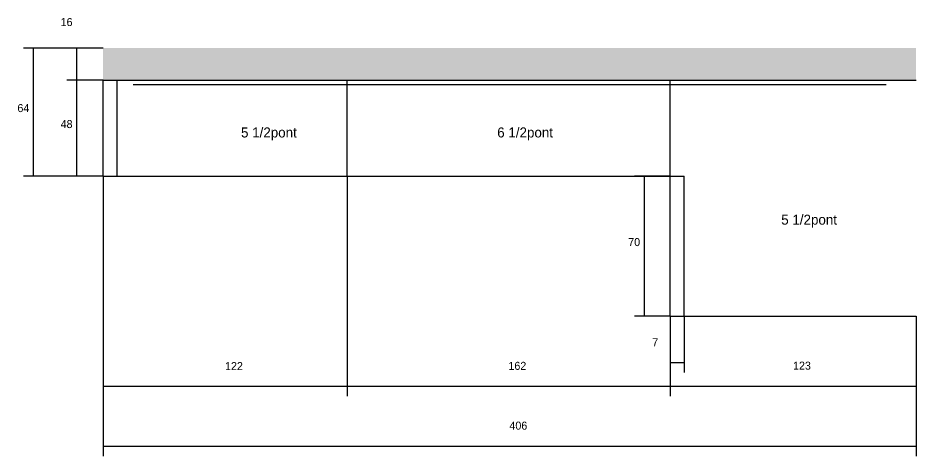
# Model space of a CAD drawing. Header units: metres. Extents: x 4461 to 6474, y 5115 to 5728.
# Drawn here: x 6025.5 to 6474.5, y 5508.8 to 5727.9 of the extents above; entities that cross this region are included whole.
import ezdxf

# ---------------------------------------------------------------- set-up
doc = ezdxf.new("R2010")
doc.units = ezdxf.units.M
for name, color, linetype in [('COTA', 4, 'Continuous'), ('Cota Seção (2x)', 4, 'Continuous'), ('NOMENCLATURA', 7, 'Continuous'), ('Painéis', 200, 'Continuous'), ('SARR_2.2x7', 40, 'Continuous')]:
    doc.layers.add(name, color=color, linetype=linetype)

msp = doc.modelspace()

# ---------------------------------------------------------------- hatches: boundary and pattern name
at = {"layer": 'COTA'}
h = msp.add_hatch(dxfattribs=at)
h.set_pattern_fill('AR-CONC', scale=0.03)
h.paths.add_polyline_path([(6474.5, 5696.8), (6474.5, 5712.8), (6474.5, 5712.8), (6068, 5712.8), (6068, 5712.8), (6068, 5696.8), (6068, 5696.8), (6474.5, 5696.8)])

# ---------------------------------------------------------------- linework, layer by layer
for p, q in [((6068, 5712.8), (6028.3, 5712.8)), ((6033.3, 5648.8), (6033.3, 5712.8)), ((6068, 5712.8), (6049.9, 5712.8)), ((6054.9, 5696.8), (6054.9, 5712.8)), ((6068, 5696.8), (6049.9, 5696.8)), ((6068, 5648.8), (6028.3, 5648.8)), ((6068, 5648.8), (6068, 5538.8)), ((6190, 5648.8), (6190, 5538.8)), ((6190, 5648.8), (6190, 5538.8)), ((6351.5, 5578.8), (6351.5, 5538.8)), ((6351.5, 5578.8), (6351.5, 5550.6)), ((6358.5, 5578.8), (6358.5, 5550.6)), ((6351.5, 5555.6), (6358.5, 5555.6)), ((6068, 5543.8), (6190, 5543.8)), ((6190, 5543.8), (6351.5, 5543.8))]:
    msp.add_line(p, q, dxfattribs=at)
at = {"layer": 'Cota Seção (2x)'}
for p, q in [((6068, 5696.8), (6049.9, 5696.8)), ((6054.9, 5648.8), (6054.9, 5696.8)), ((6068, 5648.8), (6049.9, 5648.8)), ((6068, 5648.8), (6068, 5508.8)), ((6351.5, 5648.8), (6333.7, 5648.8)), ((6338.7, 5578.8), (6338.7, 5648.8)), ((6351.5, 5578.8), (6333.7, 5578.8)), ((6351.5, 5578.8), (6351.5, 5538.8)), ((6474.5, 5578.8), (6474.5, 5538.8)), ((6474.5, 5578.8), (6474.5, 5508.8)), ((6351.5, 5543.8), (6474.5, 5543.8)), ((6068, 5513.8), (6474.5, 5513.8))]:
    msp.add_line(p, q, dxfattribs=at)
at = {"layer": 'Painéis'}
for p, q in [((6068, 5696.8), (6351.5, 5696.8)), ((6068, 5648.8), (6068, 5696.8)), ((6190, 5648.8), (6190, 5696.8)), ((6351.5, 5696.8), (6474.5, 5696.8)), ((6351.5, 5648.8), (6351.5, 5696.8)), ((6068, 5648.8), (6351.5, 5648.8)), ((6351.5, 5578.8), (6351.5, 5648.8)), ((6351.5, 5578.8), (6474.5, 5578.8)), ((6351.5, 5578.8), (6474.5, 5578.8))]:
    msp.add_line(p, q, dxfattribs=at)
at = {"layer": 'SARR_2.2x7'}
for p, q in [((6075, 5648.8), (6075, 5696.8)), ((6083, 5694.6), (6190, 5694.6)), ((6190, 5694.6), (6351.5, 5694.6)), ((6351.5, 5694.6), (6459.5, 5694.6)), ((6351.5, 5648.8), (6358.5, 5648.8)), ((6358.5, 5578.8), (6358.5, 5648.8))]:
    msp.add_line(p, q, dxfattribs=at)

# ---------------------------------------------------------------- texts
at = {"layer": 'COTA'}
for s, p in [('16', (6046.8, 5723.8)), ('64', (6025.2, 5680.8)), ('7', (6342.6, 5563.7)), ('122', (6129, 5551.8)), ('162', (6270.7, 5551.9))]:
    msp.add_text(s, height=4, dxfattribs=at).set_placement(p)
at = {"layer": 'Cota Seção (2x)'}
for s, p in [('48', (6046.8, 5672.8)), ('70', (6330.6, 5613.8)), ('123', (6413, 5552)), ('406', (6271.2, 5522))]:
    msp.add_text(s, height=4, dxfattribs=at).set_placement(p)
at = {"layer": 'NOMENCLATURA'}
for s, p in [('5 1/2pont', (6137, 5668.1)), ('6 1/2pont', (6265.1, 5668.1)), ('5 1/2pont', (6407.1, 5624.5))]:
    msp.add_text(s, height=5, dxfattribs=at).set_placement(p)

doc.saveas('drawing.dxf')
